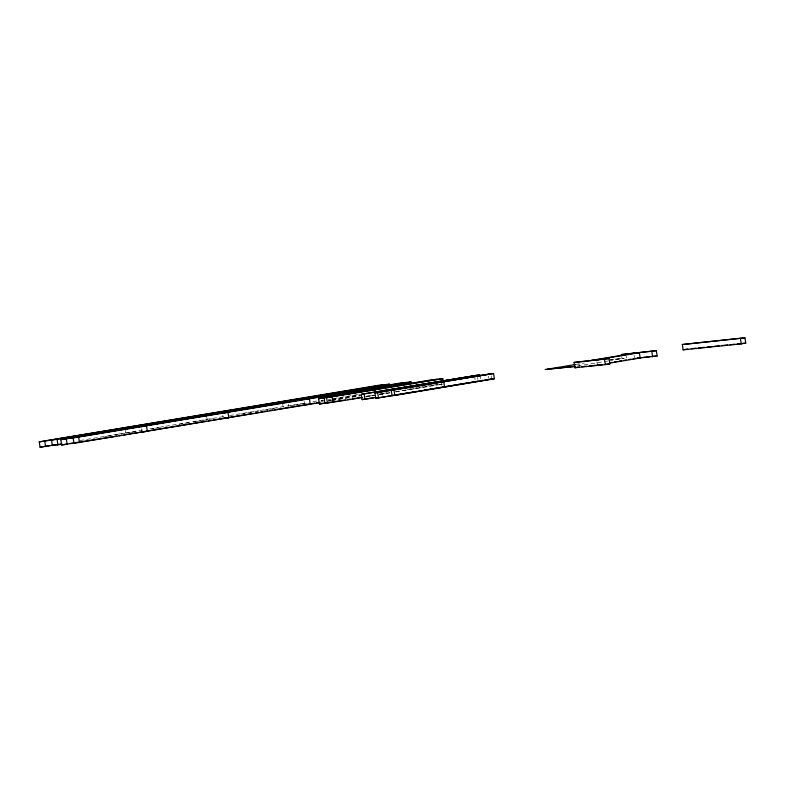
<?xml version="1.0" encoding="UTF-8"?>
<svg xmlns="http://www.w3.org/2000/svg" width="785" height="785" viewBox="0 0 785 785"><rect width="100%" height="100%" fill="white"/><g stroke="black" fill="none" stroke-linecap="round" stroke-linejoin="round"><path stroke-width="0.59" stroke-dasharray="3.92 2.94" d="M79.893 440.552L117.338 434.301M118.545 434.105L145.117 429.67M149.945 428.865L158.403 427.452M159.61 427.256L164.438 426.451M165.645 426.245L211.538 418.591M212.745 418.395L224.824 416.374M229.652 415.569L258.638 410.732M259.845 410.535L305.738 402.882M312.989 401.675L316.61 401.066M104.748 436.754L107.172 436.352M108.33 436.156L118.035 434.537M125.031 433.379L120.233 434.174L119.919 432.054M126.228 433.173L136.158 431.524M151.858 428.904L154.272 428.502M155.479 428.296L159.1 427.688M178.931 424.391L183.719 423.586M184.917 423.39L188.508 422.791M193.296 421.987L195.7 421.584M196.544 421.447L201.686 420.593M202.579 420.436L212.244 418.827M241.211 413.999L259.344 410.977M263.966 410.202L268.764 409.407M269.962 409.201L277.458 407.955M290.744 405.737L295.572 404.932M296.779 404.726L301.617 403.922M302.824 403.725L306.444 403.117M320.937 400.703L323.351 400.301M333.439 398.613L358.598 394.423M130.555 432.81L132.959 432.407M271.895 409.23L274.289 408.838M321.006 401.047L323.4 400.644M328.189 399.85L330.593 399.447M331.79 399.251L360.531 394.453M328.522 400.468L330.946 400.065M332.153 399.859L359.923 395.228M320.28 402.195L323.185 401.714M328.67 400.792L331.064 400.399M331.643 400.301L360.629 395.463M328.209 401.223L330.603 400.831M331.8 400.625L360.55 395.836M366.34 396.18L373.552 394.973M379.577 393.972L381.981 393.57M383.188 393.373L387.996 392.569M407.248 389.36L412.066 388.555M413.273 388.349L418.081 387.554M419.288 387.348L424.096 386.544M425.303 386.348L430.121 385.543M365.427 396.69L374.278 395.208M379.714 394.305L389.919 392.598M395.189 391.725L438.059 384.572M366.212 396.916L375.721 395.326M379.292 394.727L390.008 392.942M395.964 391.95L442.397 384.208M575.552 364.505L584.285 362.994M577.269 366.065L607.6 361.061M608.787 360.864L624.193 358.294L610.769 359.599M610.122 359.736L623.368 358.382M432.525 385.141L436.951 384.689M439.168 384.464L443.594 384.002M370.186 395.895L373.503 395.552M634.143 355.399L634.466 357.518M626.224 355.919L626.538 358.038M621.7 356.675L622.014 358.794M596.914 361.954L597.238 364.083M578.938 363.808L579.252 365.928M491.116 375.897L491.439 378.017M488.358 376.182L488.672 378.301M480.018 374.887L480.646 379.126M477.565 377.291L477.879 379.41M474.797 377.575L475.111 379.695M441.19 383.139L441.504 385.258M382.54 393.138L382.854 395.257M304.237 401.606L304.551 403.735M288.35 404.314L288.664 406.434M282.502 402.764L283.13 407.003M222.783 415.196L223.107 417.316M206.583 415.785L207.22 420.024M141.339 428.777L141.653 430.896M125.296 430.425L125.61 432.545"/><path stroke-width="1.18" d="M61.887 443.908L40.045 447.195L39.25 441.896L378.615 385.288L389.684 384.159L51.575 440.189L52.359 445.497L61.465 444.33M39.25 441.896L384.15 384.728M116.808 436.126L61.622 444.977L60.828 439.678L400.193 383.08L411.262 381.942L73.142 437.981L73.937 443.28L319.829 402.626M60.828 439.678L405.727 382.511M345.39 400.026L319.397 404.01L318.612 398.711L431.73 379.842L442.799 378.704L443.113 380.823M318.612 398.711L437.265 379.273M362.65 397.504L327.423 403.029L326.629 397.72L442.799 378.704M40.045 447.195L49.7 445.586M52.124 445.183L54.538 444.781M375.75 397.534L362.15 399.624L361.355 394.315L480.018 374.887L382.226 391.018M361.355 394.315L477.251 375.171M61.622 444.977L67.657 443.976M70.071 443.574L72.485 443.172M74.909 442.76L77.322 442.357M491.596 379.076L378.468 397.946L375.711 398.23L374.916 392.932L493.569 373.493L494.364 378.792L394.816 395.395L392.049 395.679L391.254 390.38L493.569 373.493M119.084 435.753L121.567 435.332M123.912 434.949L126.336 434.537M128.711 434.144L131.164 433.732M133.479 433.349L206.494 421.172M208.457 420.848L211.283 420.377M213.285 420.044L253.202 413.381M255.557 412.988L258 412.586M260.385 412.184L262.798 411.782M265.183 411.379L267.636 410.977M269.971 410.584L272.464 410.172M274.77 409.79L314.736 403.117M316.689 402.793L319.564 402.312M374.916 392.932L490.802 373.778M319.397 404.01L329.033 402.401M347.618 399.663L350.208 399.222M352.367 398.868L359.834 397.622M574.1 362.435L609.052 358.559L609.837 363.857L605.313 364.613L574.885 367.743L574.1 362.435L609.052 358.559M682.342 344.527L744.955 337.805L745.75 343.104L741.226 343.859L683.136 349.825L682.342 344.527L744.955 337.805M591.066 360.403L633.829 353.27M596.6 359.834L639.363 352.71L640.158 358.009L609.268 363.161M362.15 399.624L374.19 397.612M656.338 350.669L621.377 354.555L656.338 350.669L657.123 355.978L633.132 358.725M575.552 364.505L545.173 369.519L575.601 366.399M375.711 398.23L416.619 391.401M419.033 391.009L421.437 390.606M423.841 390.204L426.255 389.802M428.659 389.399L431.063 388.997M433.467 388.595L468.37 382.776M470.774 382.373L473.188 381.971M475.592 381.569L477.996 381.167M480.4 380.764L482.814 380.362M485.218 379.969L487.622 379.567M574.885 367.743L579.409 366.988M683.136 349.825L687.66 349.07M609.68 362.739L612.055 362.336M614.429 361.944L616.804 361.551M619.179 361.149L621.553 360.757M623.928 360.354L626.302 359.962M628.687 359.569L631.062 359.167M597.395 365.143L600.957 364.544M691.291 348.697L696.128 348.197M698.552 347.951L704.606 347.333M707.02 347.078L711.867 346.587M714.281 346.332L719.129 345.842M721.543 345.586L727.597 344.968M730.021 344.723L734.858 344.222M737.282 343.977L745.75 343.104M637.655 357.97L641.306 357.597M643.739 357.352L649.823 356.724M652.256 356.478L657.123 355.978M547.174 369.235L574.885 366.389M581.852 366.732L586.719 366.232M589.152 365.987L602.537 364.613M604.97 364.358L609.837 363.857M441.033 382.079L443.8 381.795L444.585 387.093L442.74 387.29M369.392 390.596L374.926 390.027L375.24 392.147M489.752 379.273L494.364 378.792M282.345 401.704L287.869 401.135M303.923 399.486L309.447 398.917L310.242 404.226L304.708 404.795M200.891 415.285L206.426 414.725M222.469 413.077L228.003 412.508L228.798 417.806L223.264 418.376M119.448 428.875L124.972 428.306M141.025 426.657L146.55 426.088L147.344 431.397L142.919 431.848M740.432 338.561L741.226 343.859M651.805 351.425L652.6 356.733M604.529 359.314L605.313 364.613M394.021 390.096L394.816 395.395M377.683 392.647L378.468 397.946M364.122 394.041L364.917 399.339M332.163 397.161L332.958 402.46M324.146 398.142L324.931 403.441M78.677 437.412L79.471 442.711M66.362 439.109L67.147 444.408M57.099 439.629L57.894 444.928M44.784 441.327L45.579 446.626"/></g></svg>
